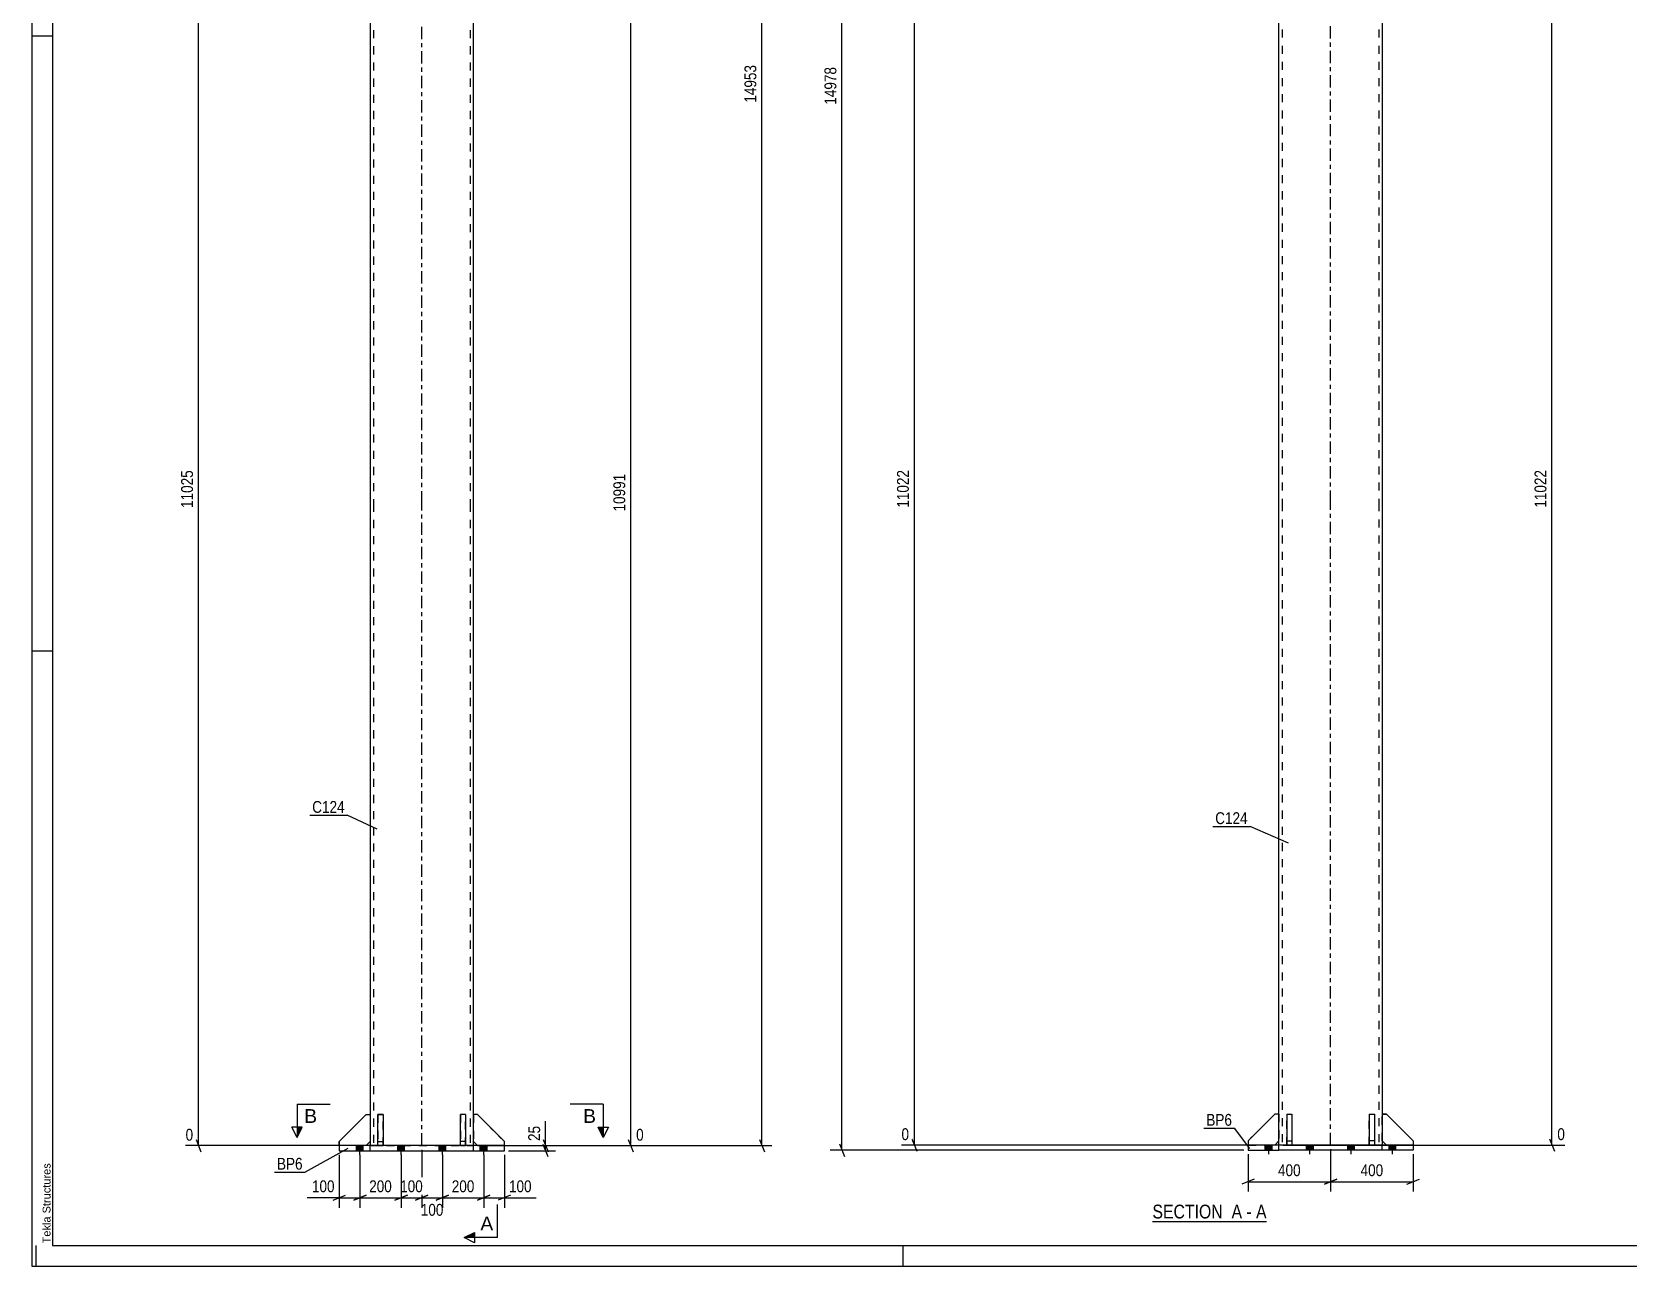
# Model space of a CAD drawing. Header units: millimetres. Extents: x -94 to 747, y -29 to 565.
# Drawn here: x -94.4 to 292.2, y -29.2 to 269.8 of the extents above; entities that cross this region are included whole.
import ezdxf

# ---------------------------------------------------------------- set-up
doc = ezdxf.new("R2010")
doc.units = ezdxf.units.MM
doc.linetypes.add('DXK_LINE_DOT2', pattern=[3.9198, 1.9599, -1.9599])
doc.linetypes.add('DXK_LINE_DOT3', pattern=[5.9187, 2.979, -0.9799, 0.9799, -0.9799])
doc.styles.add('Arial', font='ARIAL.TTF', dxfattribs={"height": 0.2})
doc.styles.add('Arial Narrow', font='ARIALN.TTF', dxfattribs={"height": 0.2})

# ---------------------------------------------------------------- blocks, each defined once
blk = doc.blocks.new('Unknown-708339396-24170')
at = {"color": 5, "linetype": 'Continuous'}
for p, q in [((-94.43, 564.81), (-94.43, -29.19)), ((-89.43, 559.81), (-89.43, -24.19)), ((-89.43, 268.81), (-94.43, 268.81)), ((-89.43, 119.81), (-94.43, 119.81)), ((-93.43, -29.19), (-93.43, -24.19)), ((-89.43, -24.19), (741.57, -24.19)), ((116.57, -29.19), (116.57, -24.19)), ((-94.43, -29.19), (746.57, -29.19))]:
    blk.add_line(p, q, dxfattribs=at)
at = {"color": 174, "linetype": 'Continuous', "style": 'Arial'}
blk.add_text('Tekla Structures', height=1.9102, rotation=90, dxfattribs=at).set_placement((-89.93, -23.69))
blk = doc.blocks.new('Unknown-708339396-12 - 31516')
at = {"color": 6, "linetype": 'Continuous'}
blk.add_line((176.98, -18.4), (204.62, -18.4), dxfattribs=at)
at = {"color": 0, "linetype": 'Continuous'}
blk.add_wipeout([(195.09, -17.65), (195.09, -14.15), (176.98, -14.15), (176.98, -17.65)], dxfattribs=at)
at = {"color": 7, "linetype": 'Continuous', "style": 'Arial Narrow'}
blk.add_text('SECTION ', height=3.34, dxfattribs=at).set_placement((176.98, -17.65))
at = {"color": 0, "linetype": 'Continuous'}
blk.add_wipeout([(198.69, -17.65), (198.69, -14.15), (196.14, -14.15), (196.14, -17.65)], dxfattribs=at)
blk.add_wipeout([(201.02, -17.65), (201.02, -14.15), (199.74, -14.15), (199.74, -17.65)], dxfattribs=at)
at = {"color": 7, "linetype": 'Continuous', "style": 'Arial Narrow'}
blk.add_text('A', height=3.34, dxfattribs=at).set_placement((196.14, -17.65))
at = {"color": 0, "linetype": 'Continuous'}
blk.add_wipeout([(204.62, -17.65), (204.62, -14.15), (202.07, -14.15), (202.07, -17.65)], dxfattribs=at)
at = {"color": 7, "linetype": 'Continuous', "style": 'Arial Narrow'}
for s, p in [('A', (202.07, -17.65)), ('-', (199.74, -17.65))]:
    blk.add_text(s, height=3.34, dxfattribs=at).set_placement(p)
blk = doc.blocks.new('Part-708339396-15706 - 15611')
at = {"color": 2, "linetype": 'Continuous'}
for p, q in [((20, 0), (-20, 0)), ((-20, 0), (-20, -1.25)), ((-12.5, -1.25), (-12.5, 0)), ((12.5, -1.25), (12.5, 0)), ((20, -1.25), (20, 0)), ((-20, -1.25), (20, -1.25))]:
    blk.add_line(p, q, dxfattribs=at)
at = {"color": 7, "linetype": 'DXK_LINE_DOT2'}
for p, q in [((-12.5, -1.25), (-12.5, 0)), ((12.5, -1.25), (12.5, 0))]:
    blk.add_line(p, q, dxfattribs=at)
blk = doc.blocks.new('Part-708339396-15767 - 15611')
at = {"color": 2, "linetype": 'Continuous'}
for p, q in [((-12.5, 493.69), (-12.5, 155.6)), ((-12.5, 493.69), (-12.25, 493.69)), ((-11.7, 493.69), (-10.9, 493.69)), ((-10.9, 493.69), (11.7, 493.69)), ((12.5, 493.69), (12.25, 493.69)), ((12.5, 155.6), (12.5, 493.69)), ((-12.5, 155.5), (-12.5, 0)), ((12.5, 0), (12.5, 155.5))]:
    blk.add_line(p, q, dxfattribs=at)
at = {"color": 7, "linetype": 'DXK_LINE_DOT2'}
for p, q in [((-12.38, 493.69), (-11.7, 493.69)), ((-11.7, 493.69), (-11.7, 155.6)), ((12.25, 493.69), (10.9, 493.69)), ((11.7, 493.69), (11.7, 155.6)), ((-11.7, 155.5), (-11.7, 0)), ((11.7, 155.5), (11.7, 0)), ((-12.5, 0), (12.5, 0))]:
    blk.add_line(p, q, dxfattribs=at)
at = {"color": 7, "linetype": 'DXK_LINE_DOT3'}
for p, q in [((0, 155.6), (0, 493.69)), ((0, 0), (0, 155.5))]:
    blk.add_line(p, q, dxfattribs=at)
blk = doc.blocks.new('Part-708339396-15745 - 15611')
at = {"color": 2, "linetype": 'Continuous'}
for p, q in [((-20, 1), (-13.5, 7.5)), ((-13.5, 7.5), (-12.5, 7.5)), ((-20, 1), (-20, 0)), ((-12.5, 1), (-13.5, 0))]:
    blk.add_line(p, q, dxfattribs=at)
at = {"color": 7, "linetype": 'DXK_LINE_DOT2'}
for p, q in [((-12.5, 7.5), (-12.5, 1)), ((-13.5, 0), (-20, 0))]:
    blk.add_line(p, q, dxfattribs=at)
blk = doc.blocks.new('Part-708339396-15746 - 15611')
at = {"color": 7, "linetype": 'DXK_LINE_DOT2'}
for p, q in [((-20, 1), (-13.5, 7.5)), ((-13.5, 7.5), (-12.5, 7.5)), ((-12.5, 7.5), (-12.5, 1)), ((-20, 0), (-20, 1)), ((-13.5, 0), (-20, 0)), ((-12.5, 1), (-13.5, 0))]:
    blk.add_line(p, q, dxfattribs=at)
blk = doc.blocks.new('Part-708339396-15747 - 15611')
at = {"color": 2, "linetype": 'Continuous'}
for p, q in [((13.5, 7.5), (12.5, 7.5)), ((13.5, 7.5), (20, 1)), ((12.5, 1), (13.5, 0)), ((20, 0), (20, 1))]:
    blk.add_line(p, q, dxfattribs=at)
at = {"color": 7, "linetype": 'DXK_LINE_DOT2'}
for p, q in [((12.5, 7.5), (12.5, 1)), ((13.5, 0), (20, 0))]:
    blk.add_line(p, q, dxfattribs=at)
blk = doc.blocks.new('Part-708339396-15748 - 15611')
at = {"color": 7, "linetype": 'DXK_LINE_DOT2'}
for p, q in [((13.5, 7.5), (12.5, 7.5)), ((12.5, 7.5), (12.5, 1)), ((20, 1), (13.5, 7.5)), ((12.5, 1), (13.5, 0)), ((13.5, 0), (20, 0)), ((20, 0), (20, 1))]:
    blk.add_line(p, q, dxfattribs=at)
blk = doc.blocks.new('Part-708339396-15749 - 15611')
at = {"color": 7, "linetype": 'DXK_LINE_DOT2'}
for p, q in [((9.375, 7.5), (9.375, 0)), ((10.625, 7.5), (9.375, 7.5)), ((10.625, 0), (10.625, 7.5)), ((10.625, 1), (9.375, 1)), ((9.375, 0), (10.625, 0))]:
    blk.add_line(p, q, dxfattribs=at)
blk = doc.blocks.new('Part-708339396-15750 - 15611')
at = {"color": 7, "linetype": 'DXK_LINE_DOT2'}
for p, q in [((-10.625, 7.5), (-10.625, 0)), ((-9.375, 7.5), (-10.625, 7.5)), ((-9.375, 0), (-9.375, 7.5)), ((-10.625, 1), (-9.375, 1)), ((-10.625, 0), (-9.375, 0))]:
    blk.add_line(p, q, dxfattribs=at)
blk = doc.blocks.new('Part-708339396-15751 - 15611')
at = {"color": 2, "linetype": 'Continuous'}
for p, q in [((9.375, 0), (9.375, 7.5)), ((10.625, 7.5), (9.375, 7.5)), ((10.625, 7.5), (10.625, 0)), ((10.625, 1), (9.375, 1)), ((10.625, 0), (9.375, 0))]:
    blk.add_line(p, q, dxfattribs=at)
blk = doc.blocks.new('Part-708339396-15752 - 15611')
at = {"color": 2, "linetype": 'Continuous'}
for p, q in [((-10.625, 0), (-10.625, 7.5)), ((-10.625, 7.5), (-9.375, 7.5)), ((-9.375, 7.5), (-9.375, 0)), ((-10.625, 1), (-9.375, 1)), ((-9.375, 0), (-10.625, 0))]:
    blk.add_line(p, q, dxfattribs=at)
blk = doc.blocks.new('Bolt-708339396-15809 - 15611')
at = {"linetype": 'Continuous'}
for points in [[(-15.825, -1.25), (-14.175, -1.25), (-14.175, 0), (-15.825, 0)], [(-15.825, -1.25), (-14.175, -1.25), (-14.175, 0), (-15.825, 0)], [(-5.825, -1.25), (-4.175, -1.25), (-4.175, 0), (-5.825, 0)], [(-5.825, -1.25), (-4.175, -1.25), (-4.175, 0), (-5.825, 0)], [(4.175, -1.25), (5.825, -1.25), (5.825, 0), (4.175, 0)], [(4.175, -1.25), (5.825, -1.25), (5.825, 0), (4.175, 0)], [(14.175, -1.25), (15.825, -1.25), (15.825, 0), (14.175, 0)], [(14.175, -1.25), (15.825, -1.25), (15.825, 0), (14.175, 0)]]:
    blk.add_hatch(color=1, dxfattribs=at).paths.add_polyline_path(points)
at = {"color": 1, "linetype": 'Continuous'}
for p, q in [((-15.825, -1.25), (-15.825, 0)), ((-15.825, -1.25), (-15.825, 0)), ((-15, -2.2), (-15, 0)), ((-15, -2.2), (-15, 0)), ((-14.175, -1.25), (-14.175, 0)), ((-14.175, -1.25), (-14.175, 0)), ((-5.825, -1.25), (-5.825, 0)), ((-5.825, -1.25), (-5.825, 0)), ((-5, -2.2), (-5, 0)), ((-5, -2.2), (-5, 0)), ((-4.175, -1.25), (-4.175, 0)), ((-4.175, -1.25), (-4.175, 0)), ((4.175, -1.25), (4.175, 0)), ((4.175, -1.25), (4.175, 0)), ((5, -2.2), (5, 0)), ((5, -2.2), (5, 0)), ((5.825, -1.25), (5.825, 0)), ((5.825, -1.25), (5.825, 0)), ((14.175, -1.25), (14.175, 0)), ((14.175, -1.25), (14.175, 0)), ((15, -2.2), (15, 0)), ((15, -2.2), (15, 0)), ((15.825, -1.25), (15.825, 0)), ((15.825, -1.25), (15.825, 0))]:
    blk.add_line(p, q, dxfattribs=at)
blk = doc.blocks.new('Part-708339396-31526 - 31516')
at = {"color": 2, "linetype": 'Continuous'}
for p, q in [((200.13, 0.14), (200.13, -1.11)), ((240.13, 0.14), (200.13, 0.14)), ((207.63, -1.11), (207.63, 0.14)), ((232.63, -1.11), (232.63, 0.14)), ((240.13, 0.14), (240.13, -1.11)), ((200.13, -1.11), (207.63, -1.11)), ((240.13, -1.11), (207.63, -1.11))]:
    blk.add_line(p, q, dxfattribs=at)
blk = doc.blocks.new('Part-708339396-31565 - 31516')
at = {"color": 7, "linetype": 'DXK_LINE_DOT2'}
for p, q in [((209.5, 0.14), (209.5, 7.64)), ((209.5, 7.64), (210.75, 7.64)), ((210.75, 7.64), (210.75, 0.14)), ((209.5, 1.14), (210.75, 1.14)), ((210.75, 0.14), (209.5, 0.14))]:
    blk.add_line(p, q, dxfattribs=at)
blk = doc.blocks.new('Part-708339396-31566 - 31516')
at = {"color": 7, "linetype": 'DXK_LINE_DOT2'}
for p, q in [((229.5, 0.14), (229.5, 7.64)), ((229.5, 7.64), (230.75, 7.64)), ((230.75, 7.64), (230.75, 0.14)), ((230.75, 1.14), (229.5, 1.14)), ((230.75, 0.14), (229.5, 0.14))]:
    blk.add_line(p, q, dxfattribs=at)
blk = doc.blocks.new('Part-708339396-31567 - 31516')
at = {"color": 2, "linetype": 'Continuous'}
for p, q in [((209.5, 7.64), (209.5, 0.14)), ((209.5, 7.64), (210.75, 7.64)), ((210.75, 7.64), (210.75, 0.14)), ((209.5, 1.14), (210.75, 1.14)), ((209.5, 0.14), (210.75, 0.14))]:
    blk.add_line(p, q, dxfattribs=at)
blk = doc.blocks.new('Part-708339396-31568 - 31516')
at = {"color": 2, "linetype": 'Continuous'}
for p, q in [((229.5, 7.64), (229.5, 0.14)), ((229.5, 7.64), (230.75, 7.64)), ((230.75, 7.64), (230.75, 0.14)), ((230.75, 1.14), (229.5, 1.14)), ((229.5, 0.14), (230.75, 0.14))]:
    blk.add_line(p, q, dxfattribs=at)
blk = doc.blocks.new('Part-708339396-31569 - 31516')
at = {"color": 2, "linetype": 'Continuous'}
for p, q in [((233.63, 7.64), (232.63, 7.64)), ((240.13, 1.14), (233.63, 7.64)), ((233.63, 0.14), (232.63, 1.14)), ((240.13, 1.14), (240.13, 0.14))]:
    blk.add_line(p, q, dxfattribs=at)
at = {"color": 7, "linetype": 'DXK_LINE_DOT2'}
for p, q in [((232.63, 1.14), (232.63, 7.64)), ((240.13, 0.14), (233.63, 0.14))]:
    blk.add_line(p, q, dxfattribs=at)
blk = doc.blocks.new('Part-708339396-31570 - 31516')
at = {"color": 7, "linetype": 'DXK_LINE_DOT2'}
for p, q in [((232.63, 1.14), (232.63, 7.64)), ((232.63, 7.64), (233.63, 7.64)), ((233.63, 7.64), (240.13, 1.14)), ((233.63, 0.14), (232.63, 1.14)), ((240.13, 0.14), (233.63, 0.14)), ((240.13, 1.14), (240.13, 0.14))]:
    blk.add_line(p, q, dxfattribs=at)
blk = doc.blocks.new('Part-708339396-31571 - 31516')
at = {"color": 2, "linetype": 'Continuous'}
for p, q in [((206.63, 7.64), (200.13, 1.14)), ((207.63, 7.64), (206.63, 7.64)), ((200.13, 1.14), (200.13, 0.14)), ((206.63, 0.14), (207.63, 1.14))]:
    blk.add_line(p, q, dxfattribs=at)
at = {"color": 7, "linetype": 'DXK_LINE_DOT2'}
for p, q in [((207.63, 7.64), (207.63, 1.14)), ((200.13, 0.14), (206.63, 0.14))]:
    blk.add_line(p, q, dxfattribs=at)
blk = doc.blocks.new('Part-708339396-31572 - 31516')
at = {"color": 7, "linetype": 'DXK_LINE_DOT2'}
for p, q in [((206.63, 7.64), (200.13, 1.14)), ((207.63, 7.64), (206.63, 7.64)), ((207.63, 1.14), (207.63, 7.64)), ((200.13, 1.14), (200.13, 0.14)), ((200.13, 0.14), (206.63, 0.14)), ((206.63, 0.14), (207.63, 1.14))]:
    blk.add_line(p, q, dxfattribs=at)
blk = doc.blocks.new('Part-708339396-31587 - 31516')
at = {"color": 2, "linetype": 'Continuous'}
for p, q in [((207.63, 155.74), (207.63, 493.83)), ((207.63, 493.83), (207.88, 493.83)), ((208.43, 493.83), (209.23, 493.83)), ((209.23, 493.83), (231.83, 493.83)), ((232.63, 493.83), (232.38, 493.83)), ((232.63, 493.83), (232.63, 155.74)), ((207.63, 0.14), (207.63, 155.64)), ((232.63, 155.64), (232.63, 0.14))]:
    blk.add_line(p, q, dxfattribs=at)
at = {"color": 7, "linetype": 'DXK_LINE_DOT2'}
for p, q in [((207.75, 493.83), (208.43, 493.83)), ((208.43, 493.83), (208.43, 155.74)), ((231.83, 493.83), (231.83, 155.74)), ((232.63, 493.83), (231.83, 493.83)), ((208.43, 155.64), (208.43, 0.14)), ((231.83, 155.64), (231.83, 0.14)), ((232.63, 0.14), (207.63, 0.14))]:
    blk.add_line(p, q, dxfattribs=at)
at = {"color": 7, "linetype": 'DXK_LINE_DOT3'}
for p, q in [((220.13, 155.74), (220.13, 493.83)), ((220.13, 0.14), (220.13, 155.64))]:
    blk.add_line(p, q, dxfattribs=at)
blk = doc.blocks.new('Bolt-708339396-31629 - 31516')
at = {"linetype": 'Continuous'}
for points in [[(204.3, -1.11), (205.95, -1.11), (205.95, 0.14), (204.3, 0.14)], [(204.3, -1.11), (205.95, -1.11), (205.95, 0.14), (204.3, 0.14)], [(214.3, -1.11), (215.95, -1.11), (215.95, 0.14), (214.3, 0.14)], [(214.3, -1.11), (215.95, -1.11), (215.95, 0.14), (214.3, 0.14)], [(224.3, -1.11), (225.95, -1.11), (225.95, 0.14), (224.3, 0.14)], [(224.3, -1.11), (225.95, -1.11), (225.95, 0.14), (224.3, 0.14)], [(234.3, -1.11), (235.95, -1.11), (235.95, 0.14), (234.3, 0.14)], [(234.3, -1.11), (235.95, -1.11), (235.95, 0.14), (234.3, 0.14)]]:
    blk.add_hatch(color=1, dxfattribs=at).paths.add_polyline_path(points)
at = {"color": 1, "linetype": 'Continuous'}
for p, q in [((204.3, -1.11), (204.3, 0.14)), ((204.3, -1.11), (204.3, 0.14)), ((205.13, -2.06), (205.13, 0.14)), ((205.13, -2.06), (205.13, 0.14)), ((205.95, -1.11), (205.95, 0.14)), ((205.95, -1.11), (205.95, 0.14)), ((214.3, -1.11), (214.3, 0.14)), ((214.3, -1.11), (214.3, 0.14)), ((215.13, -2.06), (215.13, 0.14)), ((215.13, -2.06), (215.13, 0.14)), ((215.95, -1.11), (215.95, 0.14)), ((215.95, -1.11), (215.95, 0.14)), ((224.3, -1.11), (224.3, 0.14)), ((224.3, -1.11), (224.3, 0.14)), ((225.13, -2.06), (225.13, 0.14)), ((225.13, -2.06), (225.13, 0.14)), ((225.95, -1.11), (225.95, 0.14)), ((225.95, -1.11), (225.95, 0.14)), ((234.3, -1.11), (234.3, 0.14)), ((234.3, -1.11), (234.3, 0.14)), ((235.13, -2.06), (235.13, 0.14)), ((235.13, -2.06), (235.13, 0.14)), ((235.95, -1.11), (235.95, 0.14)), ((235.95, -1.11), (235.95, 0.14))]:
    blk.add_line(p, q, dxfattribs=at)
blk = doc.blocks.new('StraightDimension-708339396-45210 - 15611')
at = {"color": 7, "linetype": 'Continuous'}
for p, q in [((15, -2.25), (15, -15.04)), ((20, -2.25), (20, -15.04)), ((13.5, -13.24), (16.5, -12.04)), ((15, -12.64), (20, -12.64)), ((21.5, -12.04), (18.5, -13.24))]:
    blk.add_line(p, q, dxfattribs=at)
at = {"color": 0}
blk.add_wipeout([(27.21, -11.89), (27.21, -7.69), (20.53, -7.69), (20.53, -11.89)], dxfattribs=at)
at = {"color": 7, "linetype": 'Continuous'}
blk.add_line((20, -12.64), (27.73, -12.64), dxfattribs=at)
blk.add_line((20, -12.64), (27.73, -12.64), dxfattribs=at)
at = {"color": 3, "style": 'Arial Narrow'}
blk.add_text('100', height=2.863, dxfattribs=at).set_placement((21.12, -11.29))
blk = doc.blocks.new('StraightDimension-708339396-28982 - 15611')
at = {"color": 7, "linetype": 'Continuous'}
for p, q in [((1.93, 514.47), (84.77, 514.47)), ((82.97, 512.97), (81.77, 515.97)), ((82.37, 0), (82.37, 514.47)), ((13.5, 0), (84.77, 0)), ((81.77, 1.5), (82.97, -1.5))]:
    blk.add_line(p, q, dxfattribs=at)
at = {"color": 0}
blk.add_wipeout([(81.62, 262.41), (77.42, 262.41), (77.42, 252.07), (81.62, 252.07)], dxfattribs=at)
at = {"color": 3, "style": 'Arial Narrow'}
blk.add_text('14953', height=2.863, rotation=90.0002, dxfattribs=at).set_placement((81.02, 252.67))
blk = doc.blocks.new('StraightDimension-708339396-28998 - 15611')
at = {"color": 7, "linetype": 'Continuous'}
for p, q in [((51.22, 314.89), (50.02, 317.89)), ((32.29, 316.39), (61.06, 316.39)), ((50.62, 0), (50.62, 316.39)), ((13.5, 0), (53.74, 0)), ((50.02, 1.5), (51.22, -1.5))]:
    blk.add_line(p, q, dxfattribs=at)
at = {"color": 0, "linetype": 'Continuous'}
for points in [[(61.66, 316.99), (61.66, 321.19), (51.32, 321.19), (51.32, 316.99)], [(54.34, 0.6), (54.34, 4.8), (51.32, 4.8), (51.32, 0.6)]]:
    blk.add_wipeout(points, dxfattribs=at)
at = {"color": 0}
blk.add_wipeout([(49.87, 163.37), (45.67, 163.37), (45.67, 153.03), (49.87, 153.03)], dxfattribs=at)
at = {"color": 3, "linetype": 'Continuous', "style": 'Arial Narrow'}
for s, height, p in [('10991', 2.863, (51.92, 317.59)), ('0', 2.86, (51.92, 1.2))]:
    blk.add_text(s, height=height, dxfattribs=at).set_placement(p)
at = {"color": 3, "style": 'Arial Narrow'}
blk.add_text('10991', height=2.863, rotation=90.0002, dxfattribs=at).set_placement((49.27, 153.63))
blk = doc.blocks.new('StraightDimension-708339396-29265 - 15611')
at = {"color": 7, "linetype": 'Continuous'}
for p, q in [((-27.6, 318.1), (-69.02, 318.1)), ((-53.48, 316.6), (-54.68, 319.6)), ((-54.08, 0), (-54.08, 318.1)), ((-13.5, 0), (-57.21, 0)), ((-54.68, 1.5), (-53.48, -1.5))]:
    blk.add_line(p, q, dxfattribs=at)
at = {"color": 0, "linetype": 'Continuous'}
for points in [[(-59.28, 318.7), (-59.28, 322.9), (-69.62, 322.9), (-69.62, 318.7)], [(-54.78, 0.6), (-54.78, 4.8), (-57.81, 4.8), (-57.81, 0.6)]]:
    blk.add_wipeout(points, dxfattribs=at)
at = {"color": 0}
blk.add_wipeout([(-54.83, 164.22), (-59.03, 164.22), (-59.03, 153.88), (-54.83, 153.88)], dxfattribs=at)
at = {"color": 3, "linetype": 'Continuous', "style": 'Arial Narrow'}
for s, height, p in [('11025', 2.863, (-69.02, 319.3)), ('0', 2.86, (-57.21, 1.2))]:
    blk.add_text(s, height=height, dxfattribs=at).set_placement(p)
at = {"color": 3, "style": 'Arial Narrow'}
blk.add_text('11025', height=2.863, rotation=90.0002, dxfattribs=at).set_placement((-55.43, 154.48))
blk = doc.blocks.new('StraightDimension-708339396-45212 - 15611')
at = {"color": 7, "linetype": 'Continuous'}
for p, q in [((0, -1), (0, -15.49)), ((5, -2.25), (5, -15.49)), ((-1.5, -13.24), (1.5, -12.04)), ((0, -12.64), (5, -12.64)), ((6.5, -12.04), (3.5, -13.24))]:
    blk.add_line(p, q, dxfattribs=at)
at = {"color": 0}
blk.add_wipeout([(5.84, -17.59), (5.84, -13.39), (-0.84, -13.39), (-0.84, -17.59)], dxfattribs=at)
at = {"color": 3, "style": 'Arial Narrow'}
blk.add_text('100', height=2.863, dxfattribs=at).set_placement((-0.24, -16.99))
blk = doc.blocks.new('StraightDimension-708339396-45213 - 15611')
at = {"color": 7, "linetype": 'Continuous'}
for p, q in [((-5, -2.25), (-5, -15.04)), ((0, -1), (0, -15.04)), ((-6.5, -13.24), (-3.5, -12.04)), ((-5, -12.64), (0, -12.64)), ((1.5, -12.04), (-1.5, -13.24))]:
    blk.add_line(p, q, dxfattribs=at)
at = {"color": 0}
blk.add_wipeout([(0.84, -11.89), (0.84, -7.69), (-5.84, -7.69), (-5.84, -11.89)], dxfattribs=at)
at = {"color": 3, "style": 'Arial Narrow'}
blk.add_text('100', height=2.863, dxfattribs=at).set_placement((-5.24, -11.29))
blk = doc.blocks.new('StraightDimension-708339396-45211 - 15611')
at = {"color": 7, "linetype": 'Continuous'}
for p, q in [((5, -2.25), (5, -15.04)), ((15, -2.25), (15, -15.04)), ((3.5, -13.24), (6.5, -12.04)), ((5, -12.64), (15, -12.64)), ((16.5, -12.04), (13.5, -13.24))]:
    blk.add_line(p, q, dxfattribs=at)
at = {"color": 0}
blk.add_wipeout([(13.34, -11.89), (13.34, -7.69), (6.66, -7.69), (6.66, -11.89)], dxfattribs=at)
at = {"color": 3, "style": 'Arial Narrow'}
blk.add_text('200', height=2.863, dxfattribs=at).set_placement((7.26, -11.29))
blk = doc.blocks.new('StraightDimension-708339396-45214 - 15611')
at = {"color": 7, "linetype": 'Continuous'}
for p, q in [((-15, -2.25), (-15, -15.04)), ((-5, -2.25), (-5, -15.04)), ((-16.5, -13.24), (-13.5, -12.04)), ((-15, -12.64), (-5, -12.64)), ((-3.5, -12.04), (-6.5, -13.24))]:
    blk.add_line(p, q, dxfattribs=at)
at = {"color": 0}
blk.add_wipeout([(-6.66, -11.89), (-6.66, -7.69), (-13.34, -7.69), (-13.34, -11.89)], dxfattribs=at)
at = {"color": 3, "style": 'Arial Narrow'}
blk.add_text('200', height=2.863, dxfattribs=at).set_placement((-12.74, -11.29))
blk = doc.blocks.new('StraightDimension-708339396-45215 - 15611')
at = {"color": 7, "linetype": 'Continuous'}
for p, q in [((-20, -2.25), (-20, -15.04)), ((-15, -2.25), (-15, -15.04)), ((-21.5, -13.24), (-18.5, -12.04)), ((-20, -12.64), (-15, -12.64)), ((-13.5, -12.04), (-16.5, -13.24))]:
    blk.add_line(p, q, dxfattribs=at)
at = {"color": 0}
blk.add_wipeout([(-20.53, -11.89), (-20.53, -7.69), (-27.21, -7.69), (-27.21, -11.89)], dxfattribs=at)
at = {"color": 7, "linetype": 'Continuous'}
blk.add_line((-20, -12.64), (-27.73, -12.64), dxfattribs=at)
blk.add_line((-20, -12.64), (-27.73, -12.64), dxfattribs=at)
at = {"color": 3, "style": 'Arial Narrow'}
blk.add_text('100', height=2.863, dxfattribs=at).set_placement((-26.61, -11.29))
blk = doc.blocks.new('StraightDimension-708339396-46669 - 15611')
at = {"color": 7, "linetype": 'Continuous'}
for p, q in [((21, 0), (32.4, 0)), ((29.4, 1.5), (30.6, -1.5)), ((30.6, -2.75), (29.4, 0.25)), ((30, -1.25), (30, 0)), ((21, -1.25), (32.4, -1.25))]:
    blk.add_line(p, q, dxfattribs=at)
at = {"color": 0}
blk.add_wipeout([(29.25, 5.38), (25.05, 5.38), (25.05, 0.52), (29.25, 0.52)], dxfattribs=at)
at = {"color": 7, "linetype": 'Continuous'}
blk.add_line((30, 0), (30, 5.91), dxfattribs=at)
blk.add_line((30, 0), (30, 5.91), dxfattribs=at)
at = {"color": 3, "style": 'Arial Narrow'}
blk.add_text('25', height=2.863, rotation=90.0002, dxfattribs=at).set_placement((28.65, 1.12))
blk = doc.blocks.new('StraightDimension-708339396-47886 - 31516')
at = {"color": 7, "linetype": 'Continuous'}
for p, q in [((220.13, -0.86), (220.13, -11.15)), ((240.13, -2.11), (240.13, -11.15)), ((221.63, -8.15), (218.63, -9.35)), ((220.13, -8.75), (240.13, -8.75)), ((238.63, -9.35), (241.63, -8.15))]:
    blk.add_line(p, q, dxfattribs=at)
at = {"color": 0}
blk.add_wipeout([(233.47, -8), (233.47, -3.8), (226.79, -3.8), (226.79, -8)], dxfattribs=at)
at = {"color": 3, "style": 'Arial Narrow'}
blk.add_text('400', height=2.863, dxfattribs=at).set_placement((227.39, -7.4))
blk = doc.blocks.new('StraightDimension-708339396-33619 - 31516')
at = {"color": 7, "linetype": 'Continuous'}
for p, q in [((159.08, 318.1), (108.88, 318.1)), ((119.92, 316.6), (118.72, 319.6)), ((119.32, 0.14), (119.32, 318.1)), ((239.13, 0.14), (116.19, 0.14)), ((118.72, 1.64), (119.92, -1.36))]:
    blk.add_line(p, q, dxfattribs=at)
at = {"color": 0, "linetype": 'Continuous'}
for points in [[(118.62, 318.7), (118.62, 322.9), (108.28, 322.9), (108.28, 318.7)], [(118.62, 0.74), (118.62, 4.94), (115.59, 4.94), (115.59, 0.74)]]:
    blk.add_wipeout(points, dxfattribs=at)
at = {"color": 0}
blk.add_wipeout([(118.57, 164.29), (114.37, 164.29), (114.37, 153.95), (118.57, 153.95)], dxfattribs=at)
at = {"color": 3, "linetype": 'Continuous', "style": 'Arial Narrow'}
for s, height, p in [('11022', 2.863, (108.88, 319.3)), ('0', 2.86, (116.19, 1.34))]:
    blk.add_text(s, height=height, dxfattribs=at).set_placement(p)
at = {"color": 3, "style": 'Arial Narrow'}
blk.add_text('11022', height=2.863, rotation=90.0002, dxfattribs=at).set_placement((117.97, 154.55))
blk = doc.blocks.new('StraightDimension-708339396-33920 - 31516')
at = {"color": 7, "linetype": 'Continuous'}
for p, q in [((149.13, 514.61), (98.91, 514.61)), ((102.36, 513.11), (101.16, 516.11)), ((101.76, -1.11), (101.76, 514.61)), ((101.16, 0.39), (102.36, -2.61)), ((199.13, -1.11), (98.91, -1.11))]:
    blk.add_line(p, q, dxfattribs=at)
at = {"color": 0}
blk.add_wipeout([(101.01, 261.92), (96.81, 261.92), (96.81, 251.58), (101.01, 251.58)], dxfattribs=at)
at = {"color": 3, "style": 'Arial Narrow'}
blk.add_text('14978', height=2.863, rotation=90.0002, dxfattribs=at).set_placement((100.41, 252.18))
blk = doc.blocks.new('StraightDimension-708339396-47803 - 31516')
at = {"color": 7, "linetype": 'Continuous'}
for p, q in [((233.63, 318.1), (284.2, 318.1)), ((274.35, 316.6), (273.15, 319.6)), ((273.75, 0.14), (273.75, 318.1)), ((208.63, 0.14), (276.88, 0.14)), ((273.15, 1.64), (274.35, -1.36))]:
    blk.add_line(p, q, dxfattribs=at)
at = {"color": 0, "linetype": 'Continuous'}
for points in [[(284.8, 318.7), (284.8, 322.9), (274.45, 322.9), (274.45, 318.7)], [(277.48, 0.74), (277.48, 4.94), (274.45, 4.94), (274.45, 0.74)]]:
    blk.add_wipeout(points, dxfattribs=at)
at = {"color": 0}
blk.add_wipeout([(273, 164.29), (268.8, 164.29), (268.8, 153.95), (273, 153.95)], dxfattribs=at)
at = {"color": 3, "linetype": 'Continuous', "style": 'Arial Narrow'}
for s, height, p in [('11022', 2.863, (275.05, 319.3)), ('0', 2.86, (275.05, 1.34))]:
    blk.add_text(s, height=height, dxfattribs=at).set_placement(p)
at = {"color": 3, "style": 'Arial Narrow'}
blk.add_text('11022', height=2.863, rotation=90.0002, dxfattribs=at).set_placement((272.4, 154.55))
blk = doc.blocks.new('StraightDimension-708339396-47887 - 31516')
at = {"color": 7, "linetype": 'Continuous'}
for p, q in [((200.13, -2.11), (200.13, -11.15)), ((220.13, -0.86), (220.13, -11.15)), ((201.63, -8.15), (198.63, -9.35)), ((200.13, -8.75), (220.13, -8.75)), ((218.63, -9.35), (221.63, -8.15))]:
    blk.add_line(p, q, dxfattribs=at)
at = {"color": 0}
blk.add_wipeout([(213.47, -8), (213.47, -3.8), (206.79, -3.8), (206.79, -8)], dxfattribs=at)
at = {"color": 3, "style": 'Arial Narrow'}
blk.add_text('400', height=2.863, dxfattribs=at).set_placement((207.39, -7.4))
blk = doc.blocks.new('Mark-708339396-29071 - 15611')
at = {"color": 0}
blk.add_wipeout([(-28.87, -5.83), (-28.87, -2.83), (-35.08, -2.83), (-35.08, -5.83)], dxfattribs=at)
blk.add_wipeout([(-28.87, -5.83), (-28.87, -2.83), (-35.08, -2.83), (-35.08, -5.83)], dxfattribs=at)
at = {"color": 30, "linetype": 'Continuous'}
for p in [(-17.95, -0.69), (-35.68, -6.43)]:
    blk.add_line(p, (-28.27, -6.43), dxfattribs=at)
at = {"color": 3, "style": 'Arial Narrow'}
blk.add_text('BP6', height=2.863, dxfattribs=at).set_placement((-35.08, -5.83))
blk = doc.blocks.new('Mark-708339396-29116 - 15611')
at = {"color": 0}
blk.add_wipeout([(-18.68, 80.62), (-18.68, 83.62), (-26.54, 83.62), (-26.54, 80.62)], dxfattribs=at)
blk.add_wipeout([(-18.68, 80.62), (-18.68, 83.62), (-26.54, 83.62), (-26.54, 80.62)], dxfattribs=at)
at = {"color": 30, "linetype": 'Continuous'}
for p in [(-27.14, 80.02), (-10.77, 76.67)]:
    blk.add_line(p, (-18.08, 80.02), dxfattribs=at)
at = {"color": 3, "style": 'Arial Narrow'}
blk.add_text('C124', height=2.863, dxfattribs=at).set_placement((-26.54, 80.62))
blk = doc.blocks.new('SectionMark-708339396-31650 - 15611')
at = {"color": 0, "linetype": 'Continuous'}
for points in [[(17.3, 542.17), (17.3, 545.67), (14.19, 545.67), (14.19, 542.17)], [(17.3, -20.55), (17.3, -17.05), (14.19, -17.05), (14.19, -20.55)]]:
    blk.add_wipeout(points, dxfattribs=at)
at = {"linetype": 'Continuous'}
for points in [[(12.8, 547.42), (12.8, 546.17), (10.3, 547.42)], [(12.8, -21.05), (12.8, -22.3), (10.3, -22.3)]]:
    blk.add_hatch(color=6, dxfattribs=at).paths.add_polyline_path(points)
at = {"color": 6, "linetype": 'Continuous'}
for p, q in [((10.3, 547.42), (12.8, 548.67)), ((18.3, 547.42), (10.3, 547.42)), ((10.3, 547.42), (12.8, 546.17)), ((12.8, 546.17), (12.8, 548.67)), ((18.3, 547.42), (18.3, 539.42)), ((18.3, -22.3), (18.3, -14.3)), ((10.3, -22.3), (12.8, -21.05)), ((18.3, -22.3), (10.3, -22.3)), ((12.8, -23.55), (10.3, -22.3)), ((12.8, -21.05), (12.8, -23.55))]:
    blk.add_line(p, q, dxfattribs=at)
at = {"color": 3, "linetype": 'Continuous', "style": 'Arial'}
for p in [(14.19, 542.17), (14.19, -20.55)]:
    blk.add_text('A', height=3.34, dxfattribs=at).set_placement(p)
blk = doc.blocks.new('SectionMark-708339396-34347 - 15611')
at = {"color": 0, "linetype": 'Continuous'}
for points in [[(-25.36, 5.5), (-25.36, 9), (-28.47, 9), (-28.47, 5.5)], [(42.19, 5.5), (42.19, 9), (39.08, 9), (39.08, 5.5)]]:
    blk.add_wipeout(points, dxfattribs=at)
at = {"linetype": 'Continuous'}
for points in [[(-30.22, 4.5), (-28.97, 4.5), (-30.22, 2)], [(42.69, 4.5), (43.94, 4.5), (43.94, 2)]]:
    blk.add_hatch(color=6, dxfattribs=at).paths.add_polyline_path(points)
at = {"color": 6, "linetype": 'Continuous'}
for p, q in [((-30.22, 10), (-22.22, 10)), ((-30.22, 10), (-30.22, 2)), ((43.94, 10), (35.94, 10)), ((43.94, 10), (43.94, 2)), ((-30.22, 2), (-31.47, 4.5)), ((-28.97, 4.5), (-31.47, 4.5)), ((-30.22, 2), (-28.97, 4.5)), ((42.69, 4.5), (45.19, 4.5)), ((43.94, 2), (42.69, 4.5)), ((45.19, 4.5), (43.94, 2))]:
    blk.add_line(p, q, dxfattribs=at)
at = {"color": 3, "linetype": 'Continuous', "style": 'Arial'}
for p in [(-28.47, 5.5), (39.08, 5.5)]:
    blk.add_text('B', height=3.34, dxfattribs=at).set_placement(p)
blk = doc.blocks.new('Mark-708339396-33559 - 31516')
at = {"color": 0}
blk.add_wipeout([(200.03, 77.9), (200.03, 80.9), (192.18, 80.9), (192.18, 77.9)], dxfattribs=at)
blk.add_wipeout([(200.03, 77.9), (200.03, 80.9), (192.18, 80.9), (192.18, 77.9)], dxfattribs=at)
at = {"color": 30, "linetype": 'Continuous'}
for p in [(191.58, 77.3), (209.9, 73.24)]:
    blk.add_line(p, (200.63, 77.3), dxfattribs=at)
at = {"color": 3, "style": 'Arial Narrow'}
blk.add_text('C124', height=2.863, dxfattribs=at).set_placement((192.18, 77.9))
blk = doc.blocks.new('Mark-708339396-33566 - 31516')
at = {"color": 0}
blk.add_wipeout([(196.24, 4.81), (196.24, 7.81), (190.03, 7.81), (190.03, 4.81)], dxfattribs=at)
blk.add_wipeout([(196.24, 4.81), (196.24, 7.81), (190.03, 7.81), (190.03, 4.81)], dxfattribs=at)
at = {"color": 30, "linetype": 'Continuous'}
for p in [(189.43, 4.21), (200.53, -0.72)]:
    blk.add_line(p, (196.84, 4.21), dxfattribs=at)
at = {"color": 3, "style": 'Arial Narrow'}
blk.add_text('BP6', height=2.863, dxfattribs=at).set_placement((190.03, 4.81))

msp = doc.modelspace()

# ---------------------------------------------------------------- block references
for name in ['Unknown-708339396-24170', 'Part-708339396-15767 - 15611', 'Part-708339396-31587 - 31516', 'Part-708339396-15745 - 15611', 'Part-708339396-15746 - 15611', 'Part-708339396-15750 - 15611', 'Part-708339396-15752 - 15611', 'Part-708339396-15749 - 15611', 'Part-708339396-15751 - 15611', 'Part-708339396-15747 - 15611', 'Part-708339396-15748 - 15611', 'Part-708339396-31571 - 31516', 'Part-708339396-31572 - 31516', 'Part-708339396-31565 - 31516', 'Part-708339396-31567 - 31516', 'Part-708339396-31566 - 31516', 'Part-708339396-31568 - 31516', 'Part-708339396-31569 - 31516', 'Part-708339396-31570 - 31516', 'Part-708339396-15706 - 15611', 'Bolt-708339396-15809 - 15611', 'Part-708339396-31526 - 31516', 'Bolt-708339396-31629 - 31516']:
    msp.add_blockref(name, (0, 0))

# ---------------------------------------------------------------- next in the draw order: block references
for name in ['StraightDimension-708339396-29265 - 15611', 'StraightDimension-708339396-45210 - 15611', 'StraightDimension-708339396-47886 - 31516', 'Unknown-708339396-12 - 31516']:
    msp.add_blockref(name, (0, 0))

# ---------------------------------------------------------------- next in the draw order: block references
for name in ['StraightDimension-708339396-28982 - 15611', 'StraightDimension-708339396-33619 - 31516', 'Mark-708339396-29116 - 15611']:
    msp.add_blockref(name, (0, 0))

# ---------------------------------------------------------------- next in the draw order: block references
for name in ['StraightDimension-708339396-33920 - 31516', 'StraightDimension-708339396-28998 - 15611', 'StraightDimension-708339396-47803 - 31516', 'StraightDimension-708339396-45212 - 15611']:
    msp.add_blockref(name, (0, 0))

# ---------------------------------------------------------------- next in the draw order: block references
for name in ['Mark-708339396-33559 - 31516', 'StraightDimension-708339396-46669 - 15611', 'StraightDimension-708339396-45213 - 15611', 'StraightDimension-708339396-45211 - 15611', 'StraightDimension-708339396-47887 - 31516']:
    msp.add_blockref(name, (0, 0))

# ---------------------------------------------------------------- next in the draw order: block references
for name in ['SectionMark-708339396-31650 - 15611', 'Mark-708339396-33566 - 31516', 'StraightDimension-708339396-45214 - 15611']:
    msp.add_blockref(name, (0, 0))

# ---------------------------------------------------------------- next in the draw order: block references
for name in ['SectionMark-708339396-34347 - 15611', 'StraightDimension-708339396-45215 - 15611']:
    msp.add_blockref(name, (0, 0))

# ---------------------------------------------------------------- next in the draw order: block references
msp.add_blockref('Mark-708339396-29071 - 15611', (0, 0))

doc.saveas('drawing.dxf')
